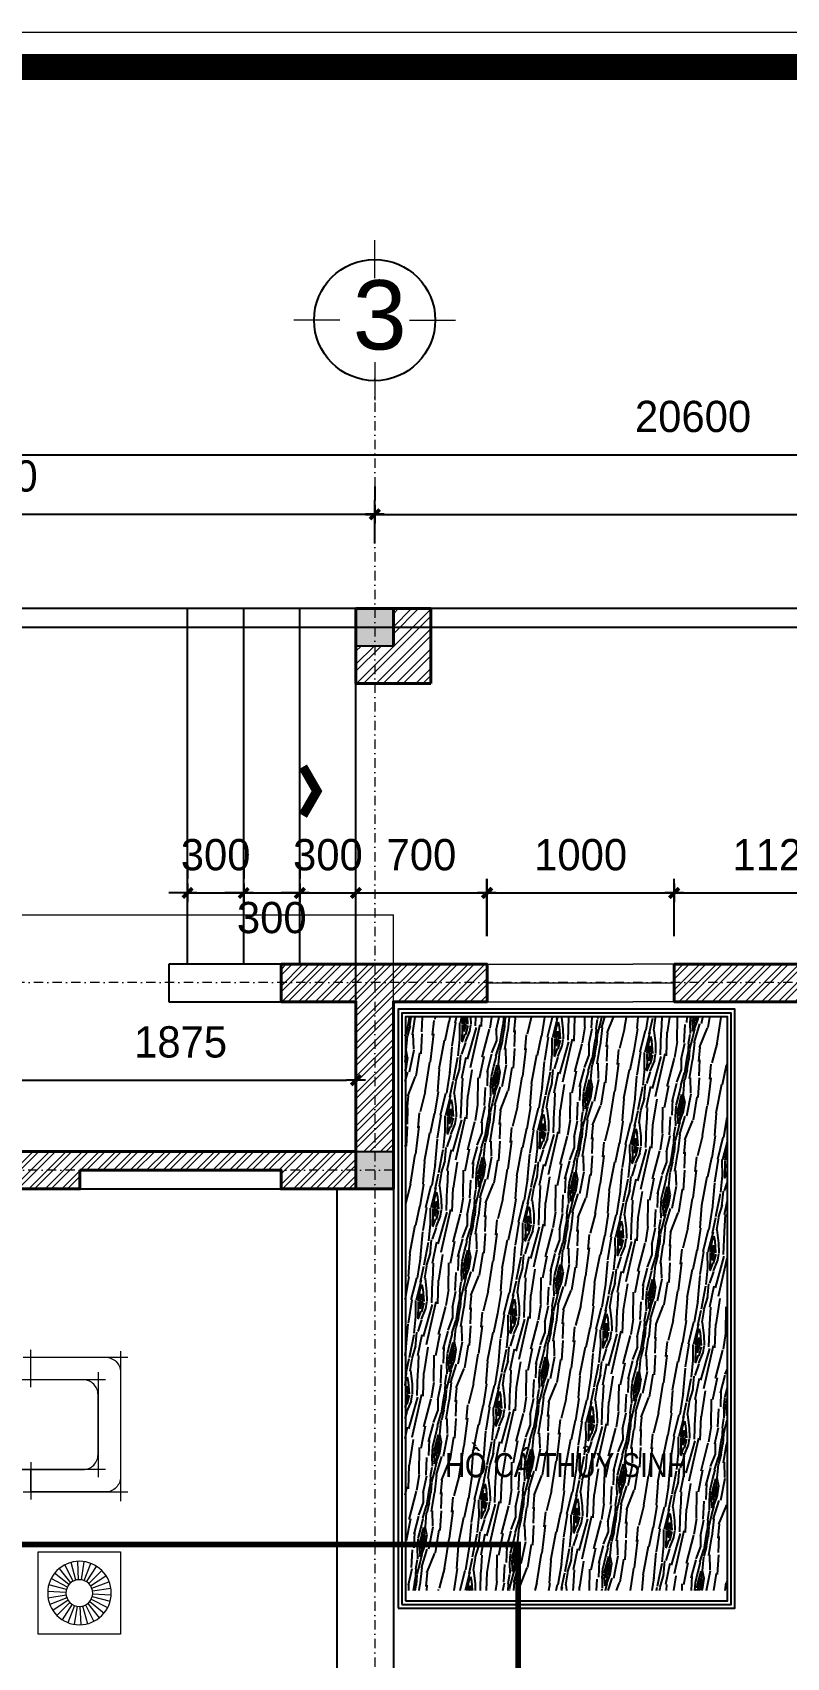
# Model space of a CAD drawing. Header units: millimetres. Extents: x 615730 to 2792744, y 139412 to 597571.
# Drawn here: x 1298885 to 1302914, y 295608 to 304290 of the extents above; entities that cross this region are included whole.
import ezdxf
from ezdxf.enums import TextEntityAlignment as Align

# ---------------------------------------------------------------- set-up
doc = ezdxf.new("R2010")
doc.units = ezdxf.units.MM
doc.header["$MEASUREMENT"] = 0
doc.header["$PDMODE"] = 34
doc.linetypes.add('DASHDOT', pattern=[1, 0.5, -0.25, 0, -0.25])
doc.linetypes.add('HIDDEN2', pattern=[0.1875, 0.125, -0.0625])
doc.layers.get('0').update_dxf_attribs({"lineweight": 5})
for name, color, linetype, lineweight in [('0.1(9)', 9, 'Continuous', 13), ('CAT', 11, 'Continuous', 40), ('HATCH', 42, 'Continuous', 5), ('net cat.', 1, 'Continuous', 35), ('NETNGOAITUONG', 1, 'Continuous', 40), ('thay', 7, 'Continuous', 15), ('TIM TRUC', 149, 'DASHDOT', 9), ('VATDUNG', 33, 'Continuous', 13), ('VATLIEU', 35, 'Continuous', 9), ('VLIEU', 250, 'Continuous', 9)]:
    doc.layers.add(name, color=color, linetype=linetype, lineweight=lineweight)
for name, color, linetype in [('H', 252, 'Continuous'), ('KICHTHUOC', 1, 'Continuous'), ('LAYER1', 124, 'Continuous'), ('NET MANH', 252, 'Continuous'), ('netthay', 3, 'Continuous'), ('TEXT', 2, 'Continuous'), ('VL', 155, 'Continuous')]:
    doc.layers.add(name, color=color, linetype=linetype)
doc.styles.add('H280', font='', dxfattribs={"height": 200})
doc.styles.add('KT OZON', font='', dxfattribs={"height": 200})
doc.styles.add('STYLE2', font='')
doc.styles.add('VNI-AVO', font='vni-roms.shx')
doc.styles.get('H280').set_extended_font_data('VNI-Avo')
doc.styles.get('KT OZON').set_extended_font_data('VNI-Helve')
doc.styles.get('STYLE2').set_extended_font_data('.VnArial NarrowH')
doc.dimstyles.new('1-50b', dxfattribs={"dimtxt": 167, "dimasz": 50, "dimexe": 75, "dimexo": 150, "dimgap": 120, "dimtad": 1, "dimdec": 0, "dimzin": 12, "dimtxsty": 'VNI-AVO', "dimblk": ']', "dimcen": 0, "dimdle": 50, "dimclrd": 252, "dimclre": 252, "dimclrt": 2, "dimadec": 0, "dimazin": 0, "dimtfac": 1, "dimtdec": 0, "dimtix": 1, "dimtmove": 2, "dimatfit": 0, "dimldrblk": 'OPEN90', "dimfxl": 1, "dimlwd": -1, "dimlwe": -1, "dimarcsym": 0})
pattern_1 = [(45, (628138.94, 0), (-44.194174, 44.194174), []), (45, (628138.94, 31.25), (-44.194174, 44.194174), [])]

# ---------------------------------------------------------------- blocks, each defined once
blk = doc.blocks.new('TRUC 1')
at = {"ltscale": 50}
blk.add_circle((0, -9525), 8572, dxfattribs=at)
at = {"layer": '0.1(9)', "ltscale": 50}
for p, q in [((0, -3572), (0, 1782)), ((-4942, -9525), (-11427, -9525)), ((4942, -9525), (11427, -9525)), ((0, -15478), (0, -20832))]:
    blk.add_line(p, q, dxfattribs=at)
at = {"layer": 'TEXT', "ltscale": 50, "style": 'H280'}
blk.add_attdef('1', text='', height=10478, dxfattribs=at).set_placement((-214, -4892), align=Align.CENTER)
blk = doc.blocks.new(']')
for p, q in [((1, 0), (-1, 0)), ((0, 1), (0, -1))]:
    blk.add_line(p, q)
at = {"color": 9, "const_width": 0.4}
blk.add_lwpolyline([(-0.51, -0.51), (0.51, 0.51)], dxfattribs=at)
blk = doc.blocks.new('*D2306')
at = {"layer": 'DEFPOINTS', "color": 0, "ltscale": 10, "transparency": 16777216}
for p in [(1300713.5, 301714.8), (1305914, 301714.8), (1305914, 301565.4)]:
    blk.add_point(p, dxfattribs=at)
at = {"layer": 'VL', "color": 252, "ltscale": 10, "transparency": 16777216}
for p, q in [((1300713.5, 301864.8), (1300713.5, 301789.8)), ((1300763.5, 301714.8), (1305864, 301714.8)), ((1305914, 301715.4), (1305914, 301789.8))]:
    blk.add_line(p, q, dxfattribs=at)
at = {"layer": 'VL', "color": 252, "ltscale": 10, "transparency": 16777216, "xscale": 50, "yscale": 50, "zscale": 50, "rotation": 180}
blk.add_blockref(']', (1300713.5, 301714.8), dxfattribs=at)
at = {"layer": 'VL', "color": 252, "ltscale": 10, "transparency": 16777216, "xscale": 50, "yscale": 50, "zscale": 50}
blk.add_blockref(']', (1305914, 301714.8), dxfattribs=at)
at = {"layer": 'VL', "color": 2, "ltscale": 10, "transparency": 16777216, "insert": (1303313.8, 301918.3), "char_height": 167, "attachment_point": 5, "style": 'VNI-AVO'}
blk.add_mtext('5200', dxfattribs=at)
blk = doc.blocks.new('_Open90')
at = {"color": 0, "linetype": 'ByBlock', "lineweight": -2}
for p, q in [((0, 0), (-1, 0)), ((-0.5, 0.5), (0, 0)), ((0, 0), (-0.5, -0.5))]:
    blk.add_line(p, q, dxfattribs=at)
blk = doc.blocks.new('*D2309')
at = {"layer": 'DEFPOINTS', "color": 0, "ltscale": 10, "transparency": 16777216}
for p in [(1300714.5, 301715.8), (1296614.1, 301410.3), (1300714.5, 301410.3)]:
    blk.add_point(p, dxfattribs=at)
at = {"layer": 'VL', "color": 252, "ltscale": 10, "transparency": 16777216}
for p, q in [((1296614.1, 301560.3), (1296614.1, 301790.8)), ((1296664.1, 301715.8), (1300664.5, 301715.8)), ((1300714.5, 301560.3), (1300714.5, 301790.8))]:
    blk.add_line(p, q, dxfattribs=at)
at = {"layer": 'VL', "color": 252, "ltscale": 10, "transparency": 16777216, "xscale": 50, "yscale": 50, "zscale": 50, "rotation": 180}
blk.add_blockref(']', (1296614.1, 301715.8), dxfattribs=at)
at = {"layer": 'VL', "color": 252, "ltscale": 10, "transparency": 16777216, "xscale": 50, "yscale": 50, "zscale": 50}
blk.add_blockref(']', (1300714.5, 301715.8), dxfattribs=at)
at = {"layer": 'VL', "color": 2, "ltscale": 10, "transparency": 16777216, "insert": (1298664.3, 301919.3), "char_height": 167, "attachment_point": 5, "style": 'VNI-AVO'}
blk.add_mtext('4100', dxfattribs=at)
blk = doc.blocks.new('*D2310')
at = {"layer": 'DEFPOINTS', "color": 0, "ltscale": 10, "transparency": 16777216}
for p in [(1312714.8, 302034), (1292114.5, 301211.6), (1312714.8, 301211.6)]:
    blk.add_point(p, dxfattribs=at)
at = {"layer": 'VL', "color": 252, "ltscale": 10, "transparency": 16777216}
for p, q in [((1292114.5, 301361.6), (1292114.5, 302109)), ((1312714.8, 301361.6), (1312714.8, 302109)), ((1292164.5, 302034), (1312664.8, 302034))]:
    blk.add_line(p, q, dxfattribs=at)
at = {"layer": 'VL', "color": 252, "ltscale": 10, "transparency": 16777216, "xscale": 50, "yscale": 50, "zscale": 50, "rotation": 180}
blk.add_blockref(']', (1292114.5, 302034), dxfattribs=at)
at = {"layer": 'VL', "color": 252, "ltscale": 10, "transparency": 16777216, "xscale": 50, "yscale": 50, "zscale": 50}
blk.add_blockref(']', (1312714.8, 302034), dxfattribs=at)
at = {"layer": 'VL', "color": 2, "ltscale": 10, "transparency": 16777216, "insert": (1302414.7, 302237.5), "char_height": 167, "attachment_point": 5, "style": 'VNI-AVO'}
blk.add_mtext('20600', dxfattribs=at)
blk = doc.blocks.new('*D2326')
at = {"layer": 'DEFPOINTS', "color": 0, "ltscale": 10, "transparency": 16777216}
for p in [(1299713.5, 299692.5), (1300013.5, 299692.5, 0.3), (1300013.5, 299692.5)]:
    blk.add_point(p, dxfattribs=at)
at = {"layer": 'VL', "color": 252, "ltscale": 10, "transparency": 16777216}
for p, q in [((1299713.5, 299842.5), (1299713.5, 299767.5)), ((1300013.5, 299842.5), (1300013.5, 299767.5)), ((1299663.5, 299692.5), (1299613.5, 299692.5)), ((1299713.5, 299692.5), (1300013.5, 299692.5)), ((1300063.5, 299692.5), (1300113.5, 299692.5))]:
    blk.add_line(p, q, dxfattribs=at)
at = {"layer": 'VL', "color": 252, "ltscale": 10, "transparency": 16777216, "xscale": 50, "yscale": 50, "zscale": 50}
blk.add_blockref(']', (1299713.5, 299692.5), dxfattribs=at)
at = {"layer": 'VL', "color": 252, "ltscale": 10, "transparency": 16777216, "xscale": 50, "yscale": 50, "zscale": 50, "rotation": 180}
blk.add_blockref(']', (1300013.5, 299692.5), dxfattribs=at)
at = {"layer": 'VL', "color": 2, "ltscale": 10, "transparency": 16777216, "insert": (1299863.5, 299896), "char_height": 167, "attachment_point": 5, "style": 'VNI-AVO'}
blk.add_mtext('300', dxfattribs=at)
blk = doc.blocks.new('*D2327')
at = {"layer": 'DEFPOINTS', "color": 0, "ltscale": 10, "transparency": 16777216}
for p in [(1300013.5, 299692.5, 0.3), (1300313.5, 299692.5), (1300313.5, 299692.5)]:
    blk.add_point(p, dxfattribs=at)
at = {"layer": 'VL', "color": 252, "ltscale": 10, "transparency": 16777216}
for p, q in [((1300013.5, 299842.5), (1300013.5, 299767.5)), ((1300313.5, 299842.5), (1300313.5, 299767.5)), ((1299963.5, 299692.5), (1299913.5, 299692.5)), ((1300013.5, 299692.5), (1300313.5, 299692.5)), ((1300363.5, 299692.5), (1300413.5, 299692.5))]:
    blk.add_line(p, q, dxfattribs=at)
at = {"layer": 'VL', "color": 252, "ltscale": 10, "transparency": 16777216, "xscale": 50, "yscale": 50, "zscale": 50}
blk.add_blockref(']', (1300013.5, 299692.5), dxfattribs=at)
at = {"layer": 'VL', "color": 252, "ltscale": 10, "transparency": 16777216, "xscale": 50, "yscale": 50, "zscale": 50, "rotation": 180}
blk.add_blockref(']', (1300313.5, 299692.5), dxfattribs=at)
at = {"layer": 'VL', "color": 2, "ltscale": 10, "transparency": 16777216, "insert": (1300163.5, 299560), "char_height": 167, "attachment_point": 5, "style": 'VNI-AVO'}
blk.add_mtext('300', dxfattribs=at)
blk = doc.blocks.new('*D2328')
at = {"layer": 'DEFPOINTS', "color": 0, "ltscale": 10, "transparency": 16777216}
for p in [(1300613.5, 299730), (1300313.5, 299692.5), (1300613.5, 299692.5)]:
    blk.add_point(p, dxfattribs=at)
at = {"layer": 'VL', "color": 252, "ltscale": 10, "transparency": 16777216}
for p, q in [((1300313.5, 299842.5), (1300313.5, 299767.5)), ((1300263.5, 299692.5), (1300213.5, 299692.5)), ((1300313.5, 299692.5), (1300613.5, 299692.5)), ((1300663.5, 299692.5), (1300713.5, 299692.5)), ((1300613.5, 299580), (1300613.5, 299617.5))]:
    blk.add_line(p, q, dxfattribs=at)
at = {"layer": 'VL', "color": 252, "ltscale": 10, "transparency": 16777216, "xscale": 50, "yscale": 50, "zscale": 50}
blk.add_blockref(']', (1300313.5, 299692.5), dxfattribs=at)
at = {"layer": 'VL', "color": 252, "ltscale": 10, "transparency": 16777216, "xscale": 50, "yscale": 50, "zscale": 50, "rotation": 180}
blk.add_blockref(']', (1300613.5, 299692.5), dxfattribs=at)
at = {"layer": 'VL', "color": 2, "ltscale": 10, "transparency": 16777216, "insert": (1300463.5, 299896), "char_height": 167, "attachment_point": 5, "style": 'VNI-AVO'}
blk.add_mtext('300', dxfattribs=at)
blk = doc.blocks.new('*D2329')
at = {"layer": 'DEFPOINTS', "color": 0, "ltscale": 10, "transparency": 16777216}
for p in [(1300613.5, 299730), (1301313.2, 299692.5), (1301313.2, 299311.4)]:
    blk.add_point(p, dxfattribs=at)
at = {"layer": 'VL', "color": 252, "ltscale": 10, "transparency": 16777216}
for p, q in [((1301313.2, 299461.4), (1301313.2, 299767.5)), ((1300663.5, 299692.5), (1301263.2, 299692.5)), ((1300613.5, 299580), (1300613.5, 299617.5))]:
    blk.add_line(p, q, dxfattribs=at)
at = {"layer": 'VL', "color": 252, "ltscale": 10, "transparency": 16777216, "xscale": 50, "yscale": 50, "zscale": 50, "rotation": 180}
blk.add_blockref(']', (1300613.5, 299692.5), dxfattribs=at)
at = {"layer": 'VL', "color": 252, "ltscale": 10, "transparency": 16777216, "xscale": 50, "yscale": 50, "zscale": 50}
blk.add_blockref(']', (1301313.2, 299692.5), dxfattribs=at)
at = {"layer": 'VL', "color": 2, "ltscale": 10, "transparency": 16777216, "insert": (1300963.3, 299896), "char_height": 167, "attachment_point": 5, "style": 'VNI-AVO'}
blk.add_mtext('700', dxfattribs=at)
blk = doc.blocks.new('*D2330')
at = {"layer": 'DEFPOINTS', "color": 0, "ltscale": 10, "transparency": 16777216}
for p in [(1302313.8, 299692.5), (1301314.2, 299311.4), (1302313.8, 299311.4)]:
    blk.add_point(p, dxfattribs=at)
at = {"layer": 'VL', "color": 252, "ltscale": 10, "transparency": 16777216}
for p, q in [((1301314.2, 299461.4), (1301314.2, 299767.5)), ((1302313.8, 299461.4), (1302313.8, 299767.5)), ((1301364.2, 299692.5), (1302263.8, 299692.5))]:
    blk.add_line(p, q, dxfattribs=at)
at = {"layer": 'VL', "color": 252, "ltscale": 10, "transparency": 16777216, "xscale": 50, "yscale": 50, "zscale": 50, "rotation": 180}
blk.add_blockref(']', (1301314.2, 299692.5), dxfattribs=at)
at = {"layer": 'VL', "color": 252, "ltscale": 10, "transparency": 16777216, "xscale": 50, "yscale": 50, "zscale": 50}
blk.add_blockref(']', (1302313.8, 299692.5), dxfattribs=at)
at = {"layer": 'VL', "color": 2, "ltscale": 10, "transparency": 16777216, "insert": (1301814, 299896), "char_height": 167, "attachment_point": 5, "style": 'VNI-AVO'}
blk.add_mtext('1000', dxfattribs=at)
blk = doc.blocks.new('*D2331')
at = {"layer": 'DEFPOINTS', "color": 0, "ltscale": 10, "transparency": 16777216}
for p in [(1303433.9, 299692.5), (1302313.8, 299311.4), (1303433.9, 299211.3, -0.3)]:
    blk.add_point(p, dxfattribs=at)
at = {"layer": 'VL', "color": 252, "ltscale": 10, "transparency": 16777216}
for p, q in [((1302313.8, 299461.4), (1302313.8, 299767.5)), ((1303433.9, 299361.3), (1303433.9, 299767.5)), ((1302363.8, 299692.5), (1303383.9, 299692.5))]:
    blk.add_line(p, q, dxfattribs=at)
at = {"layer": 'VL', "color": 252, "ltscale": 10, "transparency": 16777216, "xscale": 50, "yscale": 50, "zscale": 50, "rotation": 180}
blk.add_blockref(']', (1302313.8, 299692.5), dxfattribs=at)
at = {"layer": 'VL', "color": 252, "ltscale": 10, "transparency": 16777216, "xscale": 50, "yscale": 50, "zscale": 50}
blk.add_blockref(']', (1303433.9, 299692.5), dxfattribs=at)
at = {"layer": 'VL', "color": 2, "ltscale": 10, "transparency": 16777216, "insert": (1302873.8, 299896), "char_height": 167, "attachment_point": 5, "style": 'VNI-AVO'}
blk.add_mtext('1120', dxfattribs=at)
blk = doc.blocks.new('*D2340')
at = {"layer": 'DEFPOINTS', "color": 0, "ltscale": 10, "transparency": 16777216}
for p in [(1300613.5, 298692.2), (1300613.5, 298311.6), (1298738.8, 298211.6)]:
    blk.add_point(p, dxfattribs=at)
at = {"layer": 'VL', "color": 252, "ltscale": 10, "transparency": 16777216}
for p, q in [((1298738.8, 298361.6), (1298738.8, 298767.2)), ((1300613.5, 298461.6), (1300613.5, 298767.2)), ((1298788.8, 298692.2), (1300563.5, 298692.2))]:
    blk.add_line(p, q, dxfattribs=at)
at = {"layer": 'VL', "color": 252, "ltscale": 10, "transparency": 16777216, "xscale": 50, "yscale": 50, "zscale": 50, "rotation": 180}
blk.add_blockref(']', (1298738.8, 298692.2), dxfattribs=at)
at = {"layer": 'VL', "color": 252, "ltscale": 10, "transparency": 16777216, "xscale": 50, "yscale": 50, "zscale": 50}
blk.add_blockref(']', (1300613.5, 298692.2), dxfattribs=at)
at = {"layer": 'VL', "color": 2, "ltscale": 10, "transparency": 16777216, "insert": (1299676.2, 298895.7), "char_height": 167, "attachment_point": 5, "style": 'VNI-AVO'}
blk.add_mtext('1875', dxfattribs=at)
blk = doc.blocks.new('A$C4EF22C57')
at = {"layer": 'VATLIEU'}
for p, q in [((440, 440), (0, 440)), ((0, 440), (0, 0)), ((440, 0), (440, 440)), ((181.2, 279.8), (127.6, 362.3)), ((194.5, 286.5), (159.2, 378.4)), ((208.1, 290.4), (192.7, 387.6)), ((223, 291.2), (228.2, 389.5)), ((237.7, 288.8), (263.2, 383.9)), ((252.4, 283.5), (297.1, 371.2)), ((264.9, 275.4), (326.8, 351.9)), ((153.5, 245.5), (61.6, 280.8)), ((160.2, 258.8), (77.7, 312.4)), ((169.6, 270.4), (100, 340)), ((275.4, 264.9), (351.9, 326.8)), ((283.5, 252.4), (371.2, 297.1)), ((288.8, 238.4), (383.9, 263.9)), ((148.8, 216.3), (50.5, 211.1)), ((149.6, 231.2), (52.4, 246.5)), ((151.1, 201.6), (56.1, 176.1)), ((156.5, 187.6), (68.8, 142.9)), ((164.6, 175.1), (88.1, 113.2)), ((279.8, 181.2), (362.3, 127.6)), ((286.5, 194.5), (378.4, 159.2)), ((290.4, 208.8), (387.6, 193.4)), ((291.2, 223.7), (389.5, 228.9)), ((175.1, 164.6), (113.2, 88.1)), ((187.6, 156.5), (142.9, 68.8)), ((201.6, 151.1), (176.1, 56.1)), ((216.3, 148.8), (211.1, 50.5)), ((231.2, 149.6), (246.5, 52.4)), ((245.5, 153.5), (280.8, 61.6)), ((258.8, 160.2), (312.4, 77.7)), ((270.4, 169.6), (340, 100)), ((0, 0), (440, 0))]:
    blk.add_line(p, q, dxfattribs=at)
for centre, radius in [((220.5, 220), 169.7), ((220, 220), 71.3)]:
    blk.add_circle(centre, radius, dxfattribs=at)
blk = doc.blocks.new('A$C48B65803')
at = {"layer": 'VATLIEU'}
for points in [[(688.2, 640), (128.2, 640)], [(168.2, 120), (168.2, 680)], [(648.2, 120), (648.2, 680)], [(48.2, 560), (48.2, 0)], [(768.2, 560), (768.2, 0)], [(208.2, 520), (8.2, 520)], [(48.2, 520), (168.2, 520)], [(608.2, 520), (808.2, 520)], [(648.2, 520), (768.2, 520)], [(688.2, 160), (128.2, 160)], [(800, 40), (0, 40)]]:
    blk.add_lwpolyline(points, dxfattribs=at)
blk.add_lwpolyline([(648.2, 240), (648.2, 560, 0.414214), (568.2, 640), (248.2, 640, 0.414214), (168.2, 560), (168.2, 240, 0.414214), (248.2, 160), (568.2, 160, 0.414214)], format="xyb", close=True, dxfattribs=at)
blk.add_lwpolyline([(768.2, 520), (768.2, 120, -0.414214), (688.2, 40), (128.2, 40, -0.414214), (48.2, 120), (48.2, 520)], format="xyb", dxfattribs=at)
blk = doc.blocks.new('A$C7B7E0E31')
at = {"layer": 'VATLIEU'}
for points in [[(640, 1643.5), (640, 2203.5)], [(2800, 1643.5), (2800, 2203.5)], [(760, 2083.5), (760, 1523.5)], [(1240, 2083.5), (1240, 1523.5)], [(1720, 2083.5), (1720, 1523.5)], [(1720, 2083.5), (1720, 1523.5)], [(2200, 2083.5), (2200, 1523.5)], [(2200, 2083.5), (2200, 1523.5)], [(2680, 2083.5), (2680, 1523.5)], [(640, 1683.5), (760, 1683.5)], [(2640, 1683.5), (2840, 1683.5)], [(2680, 1683.5), (2800, 1683.5)], [(720, 1563.5), (1280, 1563.5)], [(1200, 1563.5), (1760, 1563.5)], [(1680, 1563.5), (2240, 1563.5)], [(2160, 1563.5), (2720, 1563.5)], [(1220, 1363.5), (1220, 723.5)], [(2220, 1363.5), (2220, 723.5)], [(1140, 1283.5), (2300, 1283.5)], [(1140, 803.5), (2300, 803.5)], [(720, 540), (1280, 540)], [(760, 20), (760, 580)], [(1200, 540), (1760, 540)], [(1240, 20), (1240, 580)], [(1680, 540), (2240, 540)], [(1720, 20), (1720, 580)], [(1720, 20), (1720, 580)], [(2160, 540), (2720, 540)], [(2200, 20), (2200, 580)], [(2200, 20), (2200, 580)], [(2680, 20), (2680, 580)], [(640, 460), (640, -100)], [(2800, 460), (2800, -100)], [(640, 420), (760, 420)], [(2640, 420), (2840, 420)], [(2680, 420), (2800, 420)]]:
    blk.add_lwpolyline(points, dxfattribs=at)
for points in [[(640, 1683.5), (640, 2083.5, -0.414214), (720, 2163.5), (2720, 2163.5, -0.414214), (2800, 2083.5), (2800, 1683.5, -0.506261)], [(640, 420), (640, 20, 0.414214), (720, -60), (2720, -60, 0.414214), (2800, 20), (2800, 420, 0.506261)]]:
    blk.add_lwpolyline(points, format="xyb", dxfattribs=at)
for points in [[(760, 1963.5), (760, 1643.5, 0.414214), (840, 1563.5), (1160, 1563.5, 0.414214), (1240, 1643.5), (1240, 1963.5, 0.414214), (1160, 2043.5), (840, 2043.5, 0.414214)], [(1240, 1963.5), (1240, 1643.5, 0.414214), (1320, 1563.5), (1640, 1563.5, 0.414214), (1720, 1643.5), (1720, 1963.5, 0.414214), (1640, 2043.5), (1320, 2043.5, 0.414214)], [(1720, 1963.5), (1720, 1643.5, 0.414214), (1800, 1563.5), (2120, 1563.5, 0.414214), (2200, 1643.5), (2200, 1963.5, 0.414214), (2120, 2043.5), (1800, 2043.5, 0.414214)], [(2200, 1963.5), (2200, 1643.5, 0.414214), (2280, 1563.5), (2600, 1563.5, 0.414214), (2680, 1643.5), (2680, 1963.5, 0.414214), (2600, 2043.5), (2280, 2043.5, 0.414214)], [(760, 140), (760, 460, -0.414214), (840, 540), (1160, 540, -0.414214), (1240, 460), (1240, 140, -0.414214), (1160, 60), (840, 60, -0.414214)], [(1240, 140), (1240, 460, -0.414214), (1320, 540), (1640, 540, -0.414214), (1720, 460), (1720, 140, -0.414214), (1640, 60), (1320, 60, -0.414214)], [(1720, 140), (1720, 460, -0.414214), (1800, 540), (2120, 540, -0.414214), (2200, 460), (2200, 140, -0.414214), (2120, 60), (1800, 60, -0.414214)], [(2200, 140), (2200, 460, -0.414214), (2280, 540), (2600, 540, -0.414214), (2680, 460), (2680, 140, -0.414214), (2600, 60), (2280, 60, -0.414214)]]:
    blk.add_lwpolyline(points, format="xyb", close=True, dxfattribs=at)
at = {"layer": 'KICHTHUOC', "xscale": -1}
blk.add_blockref('A$C4EF22C57', (480, 1723.5), dxfattribs=at)
at = {"layer": 'KICHTHUOC'}
blk.add_blockref('A$C4EF22C57', (2960, 1723.5), dxfattribs=at)
at = {"layer": 'KICHTHUOC', "rotation": 270}
blk.add_blockref('A$C48B65803', (0, 1451.7), dxfattribs=at)
at = {"layer": 'KICHTHUOC', "xscale": -1, "rotation": 90}
blk.add_blockref('A$C48B65803', (3440, 1451.7), dxfattribs=at)

msp = doc.modelspace()

# ---------------------------------------------------------------- hatches: boundary and pattern name
at = {"layer": 'H', "ltscale": 5}
h = msp.add_hatch(dxfattribs=at)
h.set_pattern_fill('WOOD8', color=256, scale=500, angle=81, style=0, pattern_type=2)
h.set_pattern_definition([(70.6952, (642385.95, 158980.44), (963.14511, 2884.8486646), [55.9015, -5534.268]), (81, (642404.43, 159033.2), (-415.62694, 572.0614), [55, -445]), (99.4349, (642413.03, 159087.52), (-337.408883, 1065.905663), [47.434, -1533.7045]), (253.875, (642405.26, 159134.31), (1041.363979, 3378.6922815), [40.3115, -3990.8175]), (255.8056, (642394.06, 159095.586), (1276.0141897, 4860.225175), [55.227, -5467.4535]), (275.0362, (642380.52, 159042.05), (259.19147, -1559.749861), [61.8465, -1999.706]), (90.4623, (642392.206, 159019.945), (-102.757028, 2547.438321), [30.414, -3010.9675]), (74.6598, (642391.96, 159050.36), (-1119.5827635, -3872.5357113), [45.277, -4482.4155]), (266.7106, (642403.94, 159094.02), (-210.110228, -4522.8145833), [50.2495, -4974.6885]), (249.6901, (642401.05, 159043.86), (806.71199, 1897.160005), [25.495, -2524.0145]), (75.8056, (642383.847, 158935.21), (-1276.0141897, -4860.225175), [55.227, -5467.4535]), (69.6901, (642397.39, 158988.75), (-806.71199, -1897.160005), [50.99, -2498.5195]), (81, (642415.1, 159036.57), (-415.62694, 572.0614), [60, -440]), (101.556, (642424.474, 159095.83), (-596.6000566, 2625.6559143), [42.72, -4229.282]), (84.8141, (642415.916, 159137.686), (601.1940092, 6992.0357705), [75.1665, -7441.4815]), (75.8056, (642422.71, 159212.545), (-1276.0141897, -4860.225175), [55.227, -5467.4535]), (81, (642436.25, 159266.1), (-415.62694, 572.0614), [55, -445]), (86.1944, (642366.64, 158826.564), (288.3305656, 5016.658893), [55.227, -5467.4535]), (75.8056, (642370.305, 158881.67), (-1276.0141897, -4860.225175), [55.227, -5467.4535]), (81, (642356.76, 158828.13), (-415.62694, 572.0614), [30, -470]), (86.1944, (642361.455, 158857.76), (288.3305656, 5016.658893), [55.227, -5467.4535]), (81, (642365.1, 158912.86), (-415.62694, 572.0614), [50, -450]), (91.3048, (642372.943, 158962.25), (24.5381693, -3041.282328), [55.9015, -5534.268]), (86.1944, (642371.67, 159018.136), (288.3305656, 5016.658893), [55.227, -5467.4535]), (75.8056, (642375.335, 159073.24), (-1276.0141897, -4860.225175), [55.227, -5467.4535]), (75.8056, (642388.877, 159126.78), (-1276.0141897, -4860.225175), [55.227, -5467.4535]), (72.8699, (642402.42, 159180.32), (-963.14723, -2884.847729), [70.7105, -3464.823]), (81, (642423.25, 159247.9), (-415.62694, 572.0614), [75, -425]), (68.4712, (642716.425, 159181.21), (884.930162, 2391.0038082), [46.0975, -4563.6745]), (75.2894, (642733.34, 159224.093), (-1197.799867, -4366.3799126), [50.2495, -4974.6885]), (89.1301, (642716.425, 159181.21), (-24.5404745, 3041.2820935), [35.3555, -3500.1785]), (90.4623, (642716.96, 159216.56), (-102.757028, 2547.438321), [60.8275, -2980.5535]), (81, (642638.25, 158783.54), (-415.62694, 572.0614), [60, -440]), (71.5377, (642647.64, 158842.81), (-884.929474, -2391.004147), [30.414, -3010.9675]), (282.8014, (642657.27, 158871.65), (-259.192407, 1559.749871), [26.926, -2665.6565]), (273.9946, (642663.237, 158845.398), (-283.7319916, 4601.0321874), [66.7085, -6604.1235]), (73.875, (642725.03, 159235.535), (-1041.363979, -3378.6922815), [40.3115, -3990.8175]), (88.125, (642725.03, 159235.535), (53.6773355, 3535.126478), [40.3115, -3990.8175]), (81, (642648.13, 158782), (-415.62694, 572.0614), [40, -460]), (275.0362, (642654.39, 158821.49), (259.19147, -1559.749861), [41.231, -2020.322]), (77.6335, (642650.523, 158892.972), (-1745.3252518, -7823.2882999), [85.147, -8429.5465]), (78.7094, (642668.758, 158976.144), (-2371.0556636, -11774.0432506), [125.1, -12384.896]), (84.1798, (642693.25, 159098.823), (835.8532456, 8473.5676752), [90.139, -8923.7395]), (90.4623, (642702.39, 159188.5), (-102.757028, 2547.438321), [91.2415, -2950.14]), (91.3048, (642682.7, 158776.505), (24.5381693, -3041.282328), [55.9015, -5534.268]), (96.9454, (642681.427, 158832.39), (180.9751756, -2053.5939676), [72.801, -3567.254]), (81, (642672.6, 158904.66), (-415.62694, 572.0614), [65, -435]), (72.8699, (642682.79, 158968.86), (-963.14723, -2884.847729), [70.7105, -3464.823]), (84.5763, (642703.62, 159036.433), (679.4189529, 7485.879384), [80.156, -7935.4535]), (72.2538, (642711.195, 159116.23), (1041.3668187, 3378.6913035), [65.7645, -6510.7085]), (66.9638, (642731.24, 159178.87), (-728.494951, -1403.3157), [61.8465, -1999.706]), (81, (642755.44, 159235.8), (-415.62694, 572.0614), [35, -465]), (255.8056, (642650.523, 158892.972), (1276.0141897, 4860.225175), [110.4535, -5412.227]), (76.2364, (642603.684, 158789.02), (-1354.2296205, -5354.0697704), [120.416, -5900.3815]), (81, (642632.33, 158906), (-415.62694, 572.0614), [115, -385]), (85.0856, (642650.323, 159019.562), (522.9817741, 6498.1912175), [140.3565, -6877.4775]), (81, (642662.35, 159159.4), (-415.62694, 572.0614), [125, -375]), (88.125, (642707.39, 158772.594), (53.6773355, 3535.126478), [120.934, -3910.195]), (87.3402, (642711.35, 158893.463), (131.8928634, 4028.9704234), [90.554, -4437.1385]), (78.5104, (642715.55, 158983.92), (-2214.6320677, -10786.3528597), [115.1085, -11395.756]), (74.4802, (642738.479, 159096.722), (-3515.1803056, -12605.29666403), [176.139, -17437.776]), (84.0128, (642386.393, 158823.435), (914.0639888, 8967.4126247), [95.1315, -9418.0175]), (72.8699, (642396.316, 158918.05), (-963.14723, -2884.847729), [106.066, -3429.468]), (78.6141, (642427.557, 159019.409), (-2292.8320506, -11280.2002907), [120.104, -11890.308]), (91.6197, (642451.267, 159137.15), (127.3028995, -5588.7201827), [81.394, -8058.016]), (81, (642448.97, 159218.5), (-415.62694, 572.0614), [100, -400]), (77.8202, (642327.132, 158832.821), (-1823.5327388, -8317.1346114), [90.139, -8923.7395]), (87.009, (642346.15, 158920.93), (-288.3284725, -5016.6587591), [95.525, -9456.9615]), (87.7098, (642351.134, 159016.326), (-210.1140221, -4522.8147793), [85.586, -8473.035]), (75.2894, (642354.554, 159101.844), (-1197.799867, -4366.3799126), [100.499, -4924.439]), (68.9052, (642380.074, 159199.05), (-1691.6466492, -4288.1618504), [71.589, -7087.3215]), (90.4623, (642405.84, 159265.84), (-102.757028, 2547.438321), [60.8275, -2980.5535]), (84.8141, (642420.962, 158817.96), (601.1940092, 6992.0357705), [75.1665, -7441.4815]), (68.1957, (642427.756, 158892.82), (-2498.3600136, -6185.32087516), [112.805, -11167.709]), (81, (642469.66, 158997.55), (-415.62694, 572.0614), [125, -375]), (86.4403, (642489.21, 159121.015), (-366.5486854, -5510.5027415), [105.475, -10442.0365]), (87.7098, (642495.76, 159226.287), (-210.1140221, -4522.8147793), [85.586, -8473.035]), (81, (642292.56, 158838.3), (-415.62694, 572.0614), [85, -415]), (89.1301, (642305.86, 158922.25), (-24.5404745, 3041.2820935), [141.4215, -3394.1125]), (78.6141, (642308.007, 159063.655), (-2292.8320506, -11280.2002907), [120.104, -11890.308]), (75.4725, (642331.717, 159181.396), (2630.24313784, 10214.2951039), [155.724, -15416.6875]), (87.8428, (642741.96, 158767.119), (-342.0006129, -8551.7856723), [125.897, -12463.7815]), (81, (642746.7, 158892.93), (-415.62694, 572.0614), [140, -360]), (77.3478, (642768.601, 159031.203), (-3412.41634987, -15152.73627297), [235.478, -23312.3455]), (81, (642569.1, 158794.5), (-415.62694, 572.0614), [120, -380]), (85.7636, (642587.888, 158913.018), (366.549643, 5510.5029108), [120.416, -5900.3815]), (79.1524, (642596.783, 159033.105), (-2840.35838695, -14737.10854843), [155.0805, -15352.982]), (78.2737, (642625.969, 159185.414), (-2058.18687715, -9798.6666306), [105.119, -10406.779]), (75.8056, (642490.1, 158807.01), (-1276.0141897, -4860.225175), [110.4535, -5412.227]), (81, (642517.2, 158914.1), (-415.62694, 572.0614), [160, -340]), (82.9092, (642542.214, 159072.121), (1774.44352572, 14399.69958897), [150.0835, -14858.2475]), (84.5763, (642560.74, 159221.057), (679.4189529, 7485.879384), [80.156, -7935.4535])])
h.paths.add_polyline_path([(1302596.2, 299028.4), (1300876.2, 299028.4), (1300876.2, 295965.4), (1302596.2, 295965.4)])
at = {"layer": 'VLIEU', "ltscale": 10}
h = msp.add_hatch(dxfattribs=at)
h.set_pattern_fill('STEEL', color=256, scale=600, style=0)
h.set_pattern_definition([(45, (716237.146, 45942.54), (-53.033009, 53.033009), []), (45, (716237.146, 45980.04), (-53.033009, 53.033009), [])])
h.paths.add_polyline_path([(1300613.5, 301011.6), (1300613.5, 300811.6), (1301013.5, 300811.6), (1301013.5, 301211.6), (1300813.5, 301211.6), (1300813.5, 301011.6)])
h = msp.add_hatch(dxfattribs=at)
h.set_pattern_fill('STEEL', color=256, scale=500, style=0)
h.set_pattern_definition(pattern_1)
h.paths.add_polyline_path([(1300613.5, 299311.3), (1300213.5, 299311.3), (1300213.5, 299111.4), (1300613.5, 299111.4)])
h.paths.add_polyline_path([(1300813.5, 299111.4), (1300813.5, 299311.3), (1300613.5, 299311.3), (1300613.5, 299111.4), (1300613.5, 298311.6), (1300813.5, 298311.6)])
h.paths.add_polyline_path([(1301314.2, 299311.3), (1300813.5, 299311.3), (1300813.5, 299111.4), (1301314.2, 299111.4)])
h.paths.add_polyline_path([(1303433.9, 299311.4), (1302313.8, 299311.4), (1302313.8, 299111.4), (1303433.9, 299111.4), (1303433.9, 299217)])
h.paths.add_polyline_path([(1300813.5, 298111.6), (1300813.5, 297611.1), (1300813.5, 297611.1), (1300813.5, 298111.6), (1300613.5, 298111.6), (1300613.5, 298111.6), (1300613.5, 298111.6)])
h = msp.add_hatch(dxfattribs=at)
h.set_pattern_fill('STEEL', color=256, scale=500, style=0)
h.set_pattern_definition(pattern_1)
h.paths.add_polyline_path([(1300613.5, 298311.6), (1298738.8, 298311.6), (1298738.8, 298211.6), (1298738.8, 298211.6), (1298738.8, 298211.6), (1298738.8, 298211.6), (1298738.8, 298211.6), (1298738.8, 298111.6), (1299138.5, 298111.6), (1299138.5, 298211.6), (1300213.3, 298211.6), (1300213.3, 298111.6), (1300613.5, 298111.6), (1300613.5, 298111.6), (1300613.5, 298111.6)])

# ---------------------------------------------------------------- linework, layer by layer
at = {"layer": 'CAT'}
msp.add_line((1300613.5, 298211.6), (1300613.5, 298111.6), dxfattribs=at)
msp.add_line((1300613.5, 298211.6), (1300613.5, 298111.6), dxfattribs=at)
at = {"layer": 'H', "const_width": 138.2}
msp.add_lwpolyline([(1288499.3, 285120.6), (1315502.2, 285120.6), (1315502.2, 304105.6), (1288499.3, 304105.6)], close=True, dxfattribs=at)
at = {"layer": 'HATCH'}
for p, q in [((1301314.2, 299311.4), (1302092.8, 299311.4)), ((1302313.8, 299311.4), (1302092.8, 299311.4)), ((1302092.8, 299211.4), (1301314.2, 299211.4)), ((1302313.8, 299211.4), (1302092.8, 299211.4)), ((1301314.2, 299111.4), (1302092.8, 299111.4)), ((1302313.8, 299111.4), (1302092.8, 299111.4))]:
    msp.add_line(p, q, dxfattribs=at)
at = {"layer": 'LAYER1', "lineweight": -2, "ltscale": 100}
msp.add_line((1300813.5, 297611.1), (1300813.5, 295711.6), dxfattribs=at)
at = {"layer": 'net cat.', "color": 6, "linetype": 'HIDDEN2', "ltscale": 5000, "const_width": 30}
msp.add_lwpolyline([(1289318.6, 296211.6), (1301480.7, 296211.6), (1301480.7, 294464.4), (1315152.6, 294464.4)], dxfattribs=at)
at = {"layer": 'NET MANH'}
msp.add_line((1299138.5, 298111.6), (1300213.3, 298111.6), dxfattribs=at)
at = {"layer": 'NET MANH', "elevation": -140}
msp.add_lwpolyline([(1300813.5, 301011.6), (1300613.5, 301011.6), (1300613.5, 301211.6), (1300813.5, 301211.6)], close=True, dxfattribs=at)
at = {"layer": 'NET MANH'}
msp.add_lwpolyline([(1300613.5, 298311.6), (1300813.5, 298311.6), (1300813.5, 298111.6), (1300613.5, 298111.6)], close=True, dxfattribs=at)
for points in [[(1300813.5, 301211.6, -140), (1300613.5, 301211.6, -140), (1300813.5, 301011.6, -140), (1300613.5, 301011.6, -140)], [(1300613.5, 298111.6), (1300813.5, 298111.6), (1300613.5, 298311.6), (1300813.5, 298311.6)]]:
    msp.add_solid(points, dxfattribs=at)
at = {"layer": 'NETNGOAITUONG'}
for p, q in [((1300813.5, 301011.6, -140), (1300813.5, 301211.6, -140)), ((1300613.5, 298311.6), (1300613.5, 298111.6))]:
    msp.add_line(p, q, dxfattribs=at)
for points in [[(1301013.5, 300811.6), (1300613.5, 300811.6), (1300613.5, 301211.6), (1301013.5, 301211.6)], [(1302313.8, 299311.4), (1303433.9, 299311.4), (1303433.9, 299111.4), (1302313.8, 299111.4)], [(1299138.5, 298211.6), (1300213.3, 298211.6), (1300213.3, 298111.6), (1300613.5, 298111.6), (1300613.5, 298311.6), (1298738.8, 298311.6), (1298738.8, 298111.6), (1299138.5, 298111.6)]]:
    msp.add_lwpolyline(points, close=True, dxfattribs=at)
msp.add_lwpolyline([(1300813.5, 298111.6), (1300613.5, 298111.6), (1300613.5, 298111.6), (1300613.5, 298111.6), (1300613.5, 298311.6), (1300613.5, 298311.6), (1300613.5, 299111.4), (1300213.5, 299111.4), (1300213.5, 299311.3), (1301314.2, 299311.3), (1301314.2, 299111.4), (1300813.5, 299111.4), (1300813.5, 298111.6)], dxfattribs=at)
at = {"layer": 'thay', "linetype": 'Continuous'}
msp.add_lwpolyline([(1288315, 284936.3), (1315686.5, 284936.3), (1315686.5, 304289.9), (1288315, 304289.9)], close=True, dxfattribs=at)
at = {"layer": 'TIM TRUC', "ltscale": 100}
for p, q in [((1300714.5, 302514), (1300714.5, 287817.7)), ((1309552.5, 299214.2), (1290139.4, 299214.2)), ((1300813.5, 298211.6, -0.1), (1290139.4, 298211.6, -0.1))]:
    msp.add_line(p, q, dxfattribs=at)
at = {"layer": 'VL', "ltscale": 10}
for p, q in [((1315686.5, 301211.6), (1288499.3, 301211.6)), ((1299713.5, 299311.3), (1299713.5, 301211.6)), ((1300013.5, 299311.3, 0.3), (1300013.5, 301211.6)), ((1300313.5, 299311.3), (1300313.5, 301211.6)), ((1300613.5, 299111.4), (1300613.5, 301211.6)), ((1315686.5, 301111.6), (1288499.3, 301111.6)), ((1300213.5, 299311.3), (1299613.5, 299311.3, 1)), ((1299613.5, 299311.3, 1), (1299613.5, 299111.3, 1)), ((1299613.5, 299111.3, 1), (1300213.5, 299111.3)), ((1300513.5, 296111.1), (1300513.5, 297211.1))]:
    msp.add_line(p, q, dxfattribs=at)
at = {"layer": 'VL', "color": 9, "ltscale": 10}
msp.add_lwpolyline([(1300330, 300366.5, 50, 50, 0), (1300405, 300236.6, 50, 50, 0), (1300330, 300106.7, 50, 50, 0), (1300405, 300236.6, 0, 0, 0), (1299829, 300236.6, 0, 0, 0)], format="xyseb", dxfattribs=at)
at = {"layer": 'VL', "ltscale": 10}
for points in [[(1300838.1, 295870.9), (1302638.1, 295870.9), (1302638.1, 299070.9), (1300838.1, 299070.9)], [(1300858.1, 295890.9), (1302618.1, 295890.9), (1302618.1, 299050.9), (1300858.1, 299050.9)], [(1300878.1, 295910.9), (1302598.1, 295910.9), (1302598.1, 299030.9), (1300878.1, 299030.9)]]:
    msp.add_lwpolyline(points, close=True, dxfattribs=at)
msp.add_lwpolyline([(1300813.5, 295211.1), (1300513.5, 295211.1), (1300513.5, 298111.6), (1300813.5, 298111.6), (1300813.5, 295211.1)], dxfattribs=at)
at = {"layer": 'VLIEU', "ltscale": 10}
for p in [(1294514.1, 299575.9), (1300813.5, 299111.4)]:
    msp.add_line(p, (1300813.5, 299575.9), dxfattribs=at)

# ---------------------------------------------------------------- block references
at = {"layer": 'netthay', "lineweight": -2, "ltscale": 10}
ref = msp.add_blockref('TRUC 1', (1300713.5, 302393.4), dxfattribs=dict(at, xscale=0.03778148023411632, yscale=0.03778148023411632, zscale=0.03778148023411632, rotation=180))
ref.add_attrib('1', '3', dxfattribs={"layer": 'TEXT', "color": 3, "ltscale": 50, "height": 370.2, "style": 'KT OZON'}).set_placement((1300740.2, 302596.4), align=Align.CENTER)
at = {"layer": 'VATDUNG', "xscale": -1, "rotation": 180}
msp.add_blockref('A$C7B7E0E31', (1295955.2, 297895.5), dxfattribs=at)

# ---------------------------------------------------------------- texts
at = {"layer": 'TEXT', "color": 140, "style": 'STYLE2'}
msp.add_text('Hå C¸ THñY SINH', height=128, dxfattribs=at).set_placement((1301091.1, 296571.7))

# ---------------------------------------------------------------- dimensions: what is measured, and where the dimension line sits
at = {"layer": 'VL', "ltscale": 10}
for base, p1, p2, override, picture, middle in [((1312714.8, 302034), (1292114.5, 301211.6), (1312714.8, 301211.6), {"dimfxl": 150, "dimarcsym": 1}, '*D2310', (1302414.7, 302237.5)), ((1300714.5, 301715.8), (1296614.1, 301410.3), (1300714.5, 301410.3), {"dimfxl": 150, "dimarcsym": 1}, '*D2309', (1298664.3, 301919.3)), ((1305914.0137, 301714.7999), (1300713.5247, 301714.7999), (1305914.0137, 301565.3891), {"dimfxl": 150, "dimarcsym": 1}, '*D2306', (1303313.7692, 301918.2999)), ((1300013.5, 299692.5), (1299713.5, 299692.5), (1300013.5, 299692.5, 0.3), {"dimfxl": 40}, '*D2326', (1299863.5, 299896)), ((1300613.5, 299692.5), (1300313.5, 299692.5), (1300613.5, 299730), {"dimfxl": 40}, '*D2328', (1300463.5, 299896)), ((1301313.2, 299692.5), (1300613.5, 299730), (1301313.2, 299311.4), {"dimfxl": 40}, '*D2329', (1300963.3, 299896)), ((1302313.8, 299692.5), (1301314.2, 299311.4), (1302313.8, 299311.4), {"dimfxl": 40}, '*D2330', (1301814, 299896)), ((1303433.9, 299692.5), (1302313.8, 299311.4), (1303433.9, 299211.3, -0.3), {"dimfxl": 40}, '*D2331', (1302873.8, 299896)), ((1300613.5, 298692.2), (1298738.8, 298211.6), (1300613.5, 298311.6), {"dimfxl": 40}, '*D2340', (1299676.2, 298895.7))]:
    dim = msp.add_linear_dim(base=base, p1=p1, p2=p2, dimstyle='1-50b', override=override, dxfattribs=at)
    dim.commit()
    dim.dimension.update_dxf_attribs({"geometry": picture, "text_midpoint": middle})
dim = msp.add_linear_dim(base=(1300313.5, 299692.5), p1=(1300013.5, 299692.5, 0.3), p2=(1300313.5, 299692.5), dimstyle='1-50b', override={"dimfxl": 40}, dxfattribs=at)
dim.commit()
dim.dimension.update_dxf_attribs({"geometry": '*D2327', "text_midpoint": (1300163.5, 299560), "dimtype": 160})

doc.saveas('drawing.dxf')
